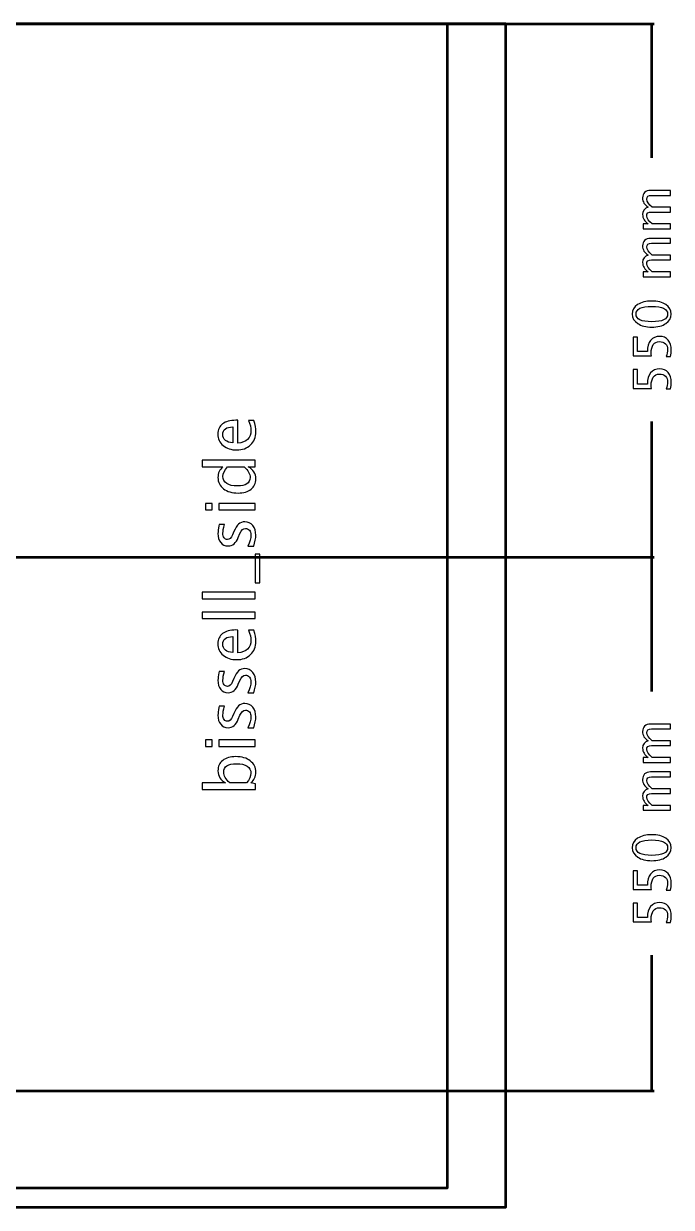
# Model space of a CAD drawing. Header units: centimetres. Extents: x -139 to 139, y -98 to 100.
# Drawn here: x 72.3 to 139.1, y -98.5 to 23.5 of the extents above; entities that cross this region are included whole.
import ezdxf

# ---------------------------------------------------------------- set-up
doc = ezdxf.new("R2010")
doc.units = ezdxf.units.CM
doc.header["$MEASUREMENT"] = 0
doc.layers.add('Layer 1', color=7, linetype='Continuous')

msp = doc.modelspace()

# ---------------------------------------------------------------- linework, layer by layer
at = {"layer": 'Layer 1', "lineweight": 53}
msp.add_lwpolyline([(-122, -98.5), (121.99998, -98.5), (121.99998, 23.49998), (-122, 23.49998), (-122, -98.5)], close=True, dxfattribs=at)
for points in [[(26.29106, 23.49998), (26.29106, 23.49998), (137.29105, 23.49998), (137.29105, 23.49998)], [(136.99999, 23.49998), (136.99999, 23.49998), (136.99999, 9.66445), (136.99999, 9.66445)], [(136.99999, -17.50398), (136.99999, -17.50398), (136.99999, -31.50002), (136.99999, -31.50002)], [(26.29106, -31.50002), (26.29106, -31.50002), (137.29105, -31.50002), (137.29105, -31.50002)], [(26.29106, -31.50002), (26.29106, -31.50002), (137.29105, -31.50002), (137.29105, -31.50002)], [(136.99999, -31.50002), (136.99999, -31.50002), (136.99999, -45.33555), (136.99999, -45.33555)], [(136.99999, -72.50398), (136.99999, -72.50398), (136.99999, -86.50002), (136.99999, -86.50002)], [(26.29106, -86.50002), (26.29106, -86.50002), (137.29105, -86.50002), (137.29105, -86.50002)]]:
    msp.add_open_spline(points, degree=3, dxfattribs=at)
at = {"layer": 'Layer 1', "color": 1, "lineweight": 53}
msp.add_open_spline([(71, -96.50002), (71, -96.50002), (71, 23.49998), (71, 23.49998), (71, 23.49998), (71, 23.49998), (116, 23.49998), (116, 23.49998), (116, 23.49998), (116, 23.49998), (116, -96.50002), (116, -96.50002), (116, -96.50002), (116, -96.50002), (71, -96.50002), (71, -96.50002)], degree=3, knots=[0, 0, 0, 0, 0.2, 0.2, 0.2, 0.2, 0.4, 0.4, 0.4, 0.4, 0.6, 0.6, 0.6, 0.6, 1, 1, 1, 1], dxfattribs=at)
at = {"layer": 'Layer 1'}
for points, knots in [([(138.96055, 2.36408), (138.96055, 2.36408), (136.15597, 2.36408), (136.15597, 2.36408), (136.15597, 2.36408), (136.15597, 2.36408), (136.15597, 2.87208), (136.15597, 2.87208), (136.15597, 2.87208), (136.15597, 2.87208), (136.68602, 2.87208), (136.68602, 2.87208), (136.68602, 2.87208), (136.29355, 3.1199), (136.09776, 3.4374), (136.09776, 3.82634), (136.09776, 3.82634), (136.09776, 4.20117), (136.29355, 4.45605), (136.68602, 4.59187), (136.68602, 4.59187), (136.29003, 4.83264), (136.09247, 5.14661), (136.09247, 5.53202), (136.09247, 5.53202), (136.09247, 5.77808), (136.16479, 5.96946), (136.31031, 6.10616), (136.31031, 6.10616), (136.45583, 6.24287), (136.65956, 6.31166), (136.9215, 6.31166), (136.9215, 6.31166), (136.9215, 6.31166), (138.96055, 6.31166), (138.96055, 6.31166), (138.96055, 6.31166), (138.96055, 6.31166), (138.96055, 5.80366), (138.96055, 5.80366), (138.96055, 5.80366), (138.96055, 5.80366), (137.00528, 5.80366), (137.00528, 5.80366), (137.00528, 5.80366), (136.68602, 5.80366), (136.52639, 5.67666), (136.52639, 5.42266), (136.52639, 5.42266), (136.52639, 5.15896), (136.71248, 4.88203), (137.08554, 4.59187), (137.08554, 4.59187), (137.08554, 4.59187), (138.96055, 4.59187), (138.96055, 4.59187), (138.96055, 4.59187), (138.96055, 4.59187), (138.96055, 4.08387), (138.96055, 4.08387), (138.96055, 4.08387), (138.96055, 4.08387), (137.00352, 4.08387), (137.00352, 4.08387), (137.00352, 4.08387), (136.68161, 4.08387), (136.52109, 3.95511), (136.52109, 3.6967), (136.52109, 3.6967), (136.52109, 3.44005), (136.70807, 3.16488), (137.08289, 2.87208), (137.08289, 2.87208), (137.08289, 2.87208), (138.96055, 2.87208), (138.96055, 2.87208), (138.96055, 2.87208), (138.96055, 2.87208), (138.96055, 2.36408), (138.96055, 2.36408)], [0, 0, 0, 0, 0.047619048, 0.047619048, 0.047619048, 0.047619048, 0.095238095, 0.095238095, 0.095238095, 0.095238095, 0.142857143, 0.142857143, 0.142857143, 0.142857143, 0.19047619, 0.19047619, 0.19047619, 0.19047619, 0.238095238, 0.238095238, 0.238095238, 0.238095238, 0.285714286, 0.285714286, 0.285714286, 0.285714286, 0.333333333, 0.333333333, 0.333333333, 0.333333333, 0.380952381, 0.380952381, 0.380952381, 0.380952381, 0.428571429, 0.428571429, 0.428571429, 0.428571429, 0.476190476, 0.476190476, 0.476190476, 0.476190476, 0.523809524, 0.523809524, 0.523809524, 0.523809524, 0.571428571, 0.571428571, 0.571428571, 0.571428571, 0.619047619, 0.619047619, 0.619047619, 0.619047619, 0.666666667, 0.666666667, 0.666666667, 0.666666667, 0.714285714, 0.714285714, 0.714285714, 0.714285714, 0.761904762, 0.761904762, 0.761904762, 0.761904762, 0.80952381, 0.80952381, 0.80952381, 0.80952381, 0.857142857, 0.857142857, 0.857142857, 0.857142857, 0.904761905, 0.904761905, 0.904761905, 0.904761905, 1, 1, 1, 1]), ([(138.96055, -2.57657), (138.96055, -2.57657), (136.15597, -2.57657), (136.15597, -2.57657), (136.15597, -2.57657), (136.15597, -2.57657), (136.15597, -2.06857), (136.15597, -2.06857), (136.15597, -2.06857), (136.15597, -2.06857), (136.68602, -2.06857), (136.68602, -2.06857), (136.68602, -2.06857), (136.29355, -1.82075), (136.09776, -1.50325), (136.09776, -1.11431), (136.09776, -1.11431), (136.09776, -0.73948), (136.29355, -0.4846), (136.68602, -0.34878), (136.68602, -0.34878), (136.29003, -0.10801), (136.09247, 0.20596), (136.09247, 0.59137), (136.09247, 0.59137), (136.09247, 0.83743), (136.16479, 1.02881), (136.31031, 1.16551), (136.31031, 1.16551), (136.45583, 1.30222), (136.65956, 1.37101), (136.9215, 1.37101), (136.9215, 1.37101), (136.9215, 1.37101), (138.96055, 1.37101), (138.96055, 1.37101), (138.96055, 1.37101), (138.96055, 1.37101), (138.96055, 0.86301), (138.96055, 0.86301), (138.96055, 0.86301), (138.96055, 0.86301), (137.00528, 0.86301), (137.00528, 0.86301), (137.00528, 0.86301), (136.68602, 0.86301), (136.52639, 0.73601), (136.52639, 0.48201), (136.52639, 0.48201), (136.52639, 0.21831), (136.71248, -0.05862), (137.08554, -0.34878), (137.08554, -0.34878), (137.08554, -0.34878), (138.96055, -0.34878), (138.96055, -0.34878), (138.96055, -0.34878), (138.96055, -0.34878), (138.96055, -0.85678), (138.96055, -0.85678), (138.96055, -0.85678), (138.96055, -0.85678), (137.00352, -0.85678), (137.00352, -0.85678), (137.00352, -0.85678), (136.68161, -0.85678), (136.52109, -0.98554), (136.52109, -1.24395), (136.52109, -1.24395), (136.52109, -1.5006), (136.70807, -1.77577), (137.08289, -2.06857), (137.08289, -2.06857), (137.08289, -2.06857), (138.96055, -2.06857), (138.96055, -2.06857), (138.96055, -2.06857), (138.96055, -2.06857), (138.96055, -2.57657), (138.96055, -2.57657)], [0, 0, 0, 0, 0.047619048, 0.047619048, 0.047619048, 0.047619048, 0.095238095, 0.095238095, 0.095238095, 0.095238095, 0.142857143, 0.142857143, 0.142857143, 0.142857143, 0.19047619, 0.19047619, 0.19047619, 0.19047619, 0.238095238, 0.238095238, 0.238095238, 0.238095238, 0.285714286, 0.285714286, 0.285714286, 0.285714286, 0.333333333, 0.333333333, 0.333333333, 0.333333333, 0.380952381, 0.380952381, 0.380952381, 0.380952381, 0.428571429, 0.428571429, 0.428571429, 0.428571429, 0.476190476, 0.476190476, 0.476190476, 0.476190476, 0.523809524, 0.523809524, 0.523809524, 0.523809524, 0.571428571, 0.571428571, 0.571428571, 0.571428571, 0.619047619, 0.619047619, 0.619047619, 0.619047619, 0.666666667, 0.666666667, 0.666666667, 0.666666667, 0.714285714, 0.714285714, 0.714285714, 0.714285714, 0.761904762, 0.761904762, 0.761904762, 0.761904762, 0.80952381, 0.80952381, 0.80952381, 0.80952381, 0.857142857, 0.857142857, 0.857142857, 0.857142857, 0.904761905, 0.904761905, 0.904761905, 0.904761905, 1, 1, 1, 1]), ([(139.0558, -6.43243), (139.0558, -6.83371), (138.87147, -7.15738), (138.5037, -7.40256), (138.5037, -7.40256), (138.13593, -7.64863), (137.65086, -7.77122), (137.04761, -7.77122), (137.04761, -7.77122), (136.44437, -7.77122), (135.9593, -7.64863), (135.59153, -7.40256), (135.59153, -7.40256), (135.22376, -7.15738), (135.03943, -6.83371), (135.03943, -6.43243), (135.03943, -6.43243), (135.03943, -6.02938), (135.22287, -5.7057), (135.58976, -5.46052), (135.58976, -5.46052), (135.95665, -5.21623), (136.4426, -5.09364), (137.04761, -5.09364), (137.04761, -5.09364), (137.65086, -5.09364), (138.13593, -5.21623), (138.5037, -5.46052), (138.5037, -5.46052), (138.87147, -5.7057), (139.0558, -6.02938), (139.0558, -6.43243)], [0, 0, 0, 0, 0.111111111, 0.111111111, 0.111111111, 0.111111111, 0.222222222, 0.222222222, 0.222222222, 0.222222222, 0.333333333, 0.333333333, 0.333333333, 0.333333333, 0.444444444, 0.444444444, 0.444444444, 0.444444444, 0.555555556, 0.555555556, 0.555555556, 0.555555556, 0.666666667, 0.666666667, 0.666666667, 0.666666667, 0.777777778, 0.777777778, 0.777777778, 0.777777778, 1, 1, 1, 1]), ([(138.6748, -6.43331), (138.6748, -5.90326), (138.13241, -5.63868), (137.04761, -5.63868), (137.04761, -5.63868), (135.96282, -5.63868), (135.42043, -5.90326), (135.42043, -6.43331), (135.42043, -6.43331), (135.42043, -6.96159), (135.96282, -7.22617), (137.04761, -7.22617), (137.04761, -7.22617), (138.13241, -7.22617), (138.6748, -6.96159), (138.6748, -6.43331)], [0, 0, 0, 0, 0.2, 0.2, 0.2, 0.2, 0.4, 0.4, 0.4, 0.4, 0.6, 0.6, 0.6, 0.6, 1, 1, 1, 1]), ([(138.97642, -10.8051), (138.97642, -10.8051), (138.52134, -10.8051), (138.52134, -10.8051), (138.52134, -10.8051), (138.62365, -10.55198), (138.6748, -10.31209), (138.6748, -10.08279), (138.6748, -10.08279), (138.6748, -9.83231), (138.60072, -9.63476), (138.45255, -9.491), (138.45255, -9.491), (138.30438, -9.34725), (138.10066, -9.27581), (137.84136, -9.27581), (137.84136, -9.27581), (137.56267, -9.27581), (137.34924, -9.37723), (137.20196, -9.58008), (137.20196, -9.58008), (137.05467, -9.78293), (136.98147, -10.07661), (136.98147, -10.46026), (136.98147, -10.46026), (136.98147, -10.54933), (136.98764, -10.6437), (136.99999, -10.7416), (136.99999, -10.7416), (136.99999, -10.7416), (135.13468, -10.7416), (135.13468, -10.7416), (135.13468, -10.7416), (135.13468, -10.7416), (135.13468, -8.80485), (135.13468, -8.80485), (135.13468, -8.80485), (135.13468, -8.80485), (135.57918, -8.80485), (135.57918, -8.80485), (135.57918, -8.80485), (135.57918, -8.80485), (135.57918, -10.2971), (135.57918, -10.2971), (135.57918, -10.2971), (135.57918, -10.2971), (136.58989, -10.2971), (136.58989, -10.2971), (136.58989, -10.2971), (136.58989, -9.80497), (136.70278, -9.42133), (136.92855, -9.14528), (136.92855, -9.14528), (137.15345, -8.86923), (137.46566, -8.73077), (137.86518, -8.73077), (137.86518, -8.73077), (138.23736, -8.73077), (138.5284, -8.856), (138.73918, -9.10647), (138.73918, -9.10647), (138.94997, -9.35695), (139.0558, -9.70267), (139.0558, -10.14364), (139.0558, -10.14364), (139.0558, -10.34031), (139.02934, -10.5608), (138.97642, -10.8051)], [0, 0, 0, 0, 0.055555556, 0.055555556, 0.055555556, 0.055555556, 0.111111111, 0.111111111, 0.111111111, 0.111111111, 0.166666667, 0.166666667, 0.166666667, 0.166666667, 0.222222222, 0.222222222, 0.222222222, 0.222222222, 0.277777778, 0.277777778, 0.277777778, 0.277777778, 0.333333333, 0.333333333, 0.333333333, 0.333333333, 0.388888889, 0.388888889, 0.388888889, 0.388888889, 0.444444444, 0.444444444, 0.444444444, 0.444444444, 0.5, 0.5, 0.5, 0.5, 0.555555556, 0.555555556, 0.555555556, 0.555555556, 0.611111111, 0.611111111, 0.611111111, 0.611111111, 0.666666667, 0.666666667, 0.666666667, 0.666666667, 0.722222222, 0.722222222, 0.722222222, 0.722222222, 0.777777778, 0.777777778, 0.777777778, 0.777777778, 0.833333333, 0.833333333, 0.833333333, 0.833333333, 0.888888889, 0.888888889, 0.888888889, 0.888888889, 1, 1, 1, 1]), ([(138.97642, -14.15119), (138.97642, -14.15119), (138.52134, -14.15119), (138.52134, -14.15119), (138.52134, -14.15119), (138.62365, -13.89807), (138.6748, -13.65818), (138.6748, -13.42888), (138.6748, -13.42888), (138.6748, -13.1784), (138.60072, -12.98085), (138.45255, -12.83709), (138.45255, -12.83709), (138.30438, -12.69334), (138.10066, -12.6219), (137.84136, -12.6219), (137.84136, -12.6219), (137.56267, -12.6219), (137.34924, -12.72332), (137.20196, -12.92617), (137.20196, -12.92617), (137.05467, -13.12902), (136.98147, -13.4227), (136.98147, -13.80635), (136.98147, -13.80635), (136.98147, -13.89542), (136.98764, -13.98979), (136.99999, -14.08769), (136.99999, -14.08769), (136.99999, -14.08769), (135.13468, -14.08769), (135.13468, -14.08769), (135.13468, -14.08769), (135.13468, -14.08769), (135.13468, -12.15094), (135.13468, -12.15094), (135.13468, -12.15094), (135.13468, -12.15094), (135.57918, -12.15094), (135.57918, -12.15094), (135.57918, -12.15094), (135.57918, -12.15094), (135.57918, -13.64319), (135.57918, -13.64319), (135.57918, -13.64319), (135.57918, -13.64319), (136.58989, -13.64319), (136.58989, -13.64319), (136.58989, -13.64319), (136.58989, -13.15106), (136.70278, -12.76742), (136.92855, -12.49137), (136.92855, -12.49137), (137.15345, -12.21532), (137.46566, -12.07686), (137.86518, -12.07686), (137.86518, -12.07686), (138.23736, -12.07686), (138.5284, -12.20209), (138.73918, -12.45256), (138.73918, -12.45256), (138.94997, -12.70304), (139.0558, -13.04876), (139.0558, -13.48973), (139.0558, -13.48973), (139.0558, -13.6864), (139.02934, -13.90689), (138.97642, -14.15119)], [0, 0, 0, 0, 0.055555556, 0.055555556, 0.055555556, 0.055555556, 0.111111111, 0.111111111, 0.111111111, 0.111111111, 0.166666667, 0.166666667, 0.166666667, 0.166666667, 0.222222222, 0.222222222, 0.222222222, 0.222222222, 0.277777778, 0.277777778, 0.277777778, 0.277777778, 0.333333333, 0.333333333, 0.333333333, 0.333333333, 0.388888889, 0.388888889, 0.388888889, 0.388888889, 0.444444444, 0.444444444, 0.444444444, 0.444444444, 0.5, 0.5, 0.5, 0.5, 0.555555556, 0.555555556, 0.555555556, 0.555555556, 0.611111111, 0.611111111, 0.611111111, 0.611111111, 0.666666667, 0.666666667, 0.666666667, 0.666666667, 0.722222222, 0.722222222, 0.722222222, 0.722222222, 0.777777778, 0.777777778, 0.777777778, 0.777777778, 0.833333333, 0.833333333, 0.833333333, 0.833333333, 0.888888889, 0.888888889, 0.888888889, 0.888888889, 1, 1, 1, 1]), ([(96.05764, -17.39649), (96.19404, -17.85158), (96.26225, -18.24081), (96.26225, -18.56536), (96.26225, -18.56536), (96.26225, -19.11923), (96.0788, -19.56961), (95.71309, -19.9165), (95.71309, -19.9165), (95.34738, -20.2634), (94.87348, -20.43744), (94.29022, -20.43744), (94.29022, -20.43744), (93.7246, -20.43744), (93.26011, -20.28457), (92.89674, -19.97765), (92.89674, -19.97765), (92.53456, -19.67074), (92.35347, -19.27798), (92.35347, -18.79937), (92.35347, -18.79937), (92.35347, -18.34664), (92.51457, -17.99622), (92.83677, -17.74927), (92.83677, -17.74927), (93.15898, -17.50233), (93.61524, -17.37885), (94.20673, -17.37885), (94.20673, -17.37885), (94.20673, -17.37885), (94.41369, -17.38238), (94.41369, -17.38238), (94.41369, -17.38238), (94.41369, -17.38238), (94.41369, -19.74599), (94.41369, -19.74599), (94.41369, -19.74599), (95.30739, -19.64722), (95.75425, -19.21095), (95.75425, -18.43836), (95.75425, -18.43836), (95.75425, -18.15497), (95.67428, -17.80807), (95.51436, -17.39649), (95.51436, -17.39649), (95.51436, -17.39649), (96.05764, -17.39649), (96.05764, -17.39649)], [0, 0, 0, 0, 0.076923077, 0.076923077, 0.076923077, 0.076923077, 0.153846154, 0.153846154, 0.153846154, 0.153846154, 0.230769231, 0.230769231, 0.230769231, 0.230769231, 0.307692308, 0.307692308, 0.307692308, 0.307692308, 0.384615385, 0.384615385, 0.384615385, 0.384615385, 0.461538462, 0.461538462, 0.461538462, 0.461538462, 0.538461538, 0.538461538, 0.538461538, 0.538461538, 0.615384615, 0.615384615, 0.615384615, 0.615384615, 0.692307692, 0.692307692, 0.692307692, 0.692307692, 0.769230769, 0.769230769, 0.769230769, 0.769230769, 0.846153846, 0.846153846, 0.846153846, 0.846153846, 1, 1, 1, 1]), ([(93.90569, -19.71072), (93.90569, -19.71072), (93.90569, -18.05972), (93.90569, -18.05972), (93.90569, -18.05972), (93.20954, -18.05972), (92.86147, -18.3196), (92.86147, -18.83818), (92.86147, -18.83818), (92.86147, -19.36029), (93.20954, -19.65074), (93.90569, -19.71072)], [0, 0, 0, 0, 0.25, 0.25, 0.25, 0.25, 0.5, 0.5, 0.5, 0.5, 1, 1, 1, 1]), ([(96.17758, -22.17546), (96.17758, -22.17546), (95.47555, -22.17546), (95.47555, -22.17546), (95.47555, -22.17546), (96.00002, -22.4518), (96.26225, -22.86808), (96.26225, -23.42429), (96.26225, -23.42429), (96.26225, -23.87585), (96.09879, -24.23098), (95.77071, -24.48968), (95.77071, -24.48968), (95.44263, -24.74839), (94.9946, -24.87774), (94.42663, -24.87774), (94.42663, -24.87774), (93.80574, -24.87774), (93.30597, -24.73075), (92.92732, -24.43794), (92.92732, -24.43794), (92.54985, -24.14396), (92.36052, -23.75826), (92.36052, -23.27966), (92.36052, -23.27966), (92.36052, -22.83633), (92.52986, -22.46709), (92.8697, -22.17546), (92.8697, -22.17546), (92.8697, -22.17546), (90.73774, -22.17546), (90.73774, -22.17546), (90.73774, -22.17546), (90.73774, -22.17546), (90.73774, -21.49813), (90.73774, -21.49813), (90.73774, -21.49813), (90.73774, -21.49813), (96.17758, -21.49813), (96.17758, -21.49813), (96.17758, -21.49813), (96.17758, -21.49813), (96.17758, -22.17546), (96.17758, -22.17546)], [0, 0, 0, 0, 0.083333333, 0.083333333, 0.083333333, 0.083333333, 0.166666667, 0.166666667, 0.166666667, 0.166666667, 0.25, 0.25, 0.25, 0.25, 0.333333333, 0.333333333, 0.333333333, 0.333333333, 0.416666667, 0.416666667, 0.416666667, 0.416666667, 0.5, 0.5, 0.5, 0.5, 0.583333333, 0.583333333, 0.583333333, 0.583333333, 0.666666667, 0.666666667, 0.666666667, 0.666666667, 0.75, 0.75, 0.75, 0.75, 0.833333333, 0.833333333, 0.833333333, 0.833333333, 1, 1, 1, 1]), ([(93.33301, -22.17546), (93.02374, -22.52706), (92.86852, -22.85985), (92.86852, -23.175), (92.86852, -23.175), (92.86852, -23.48544), (92.99787, -23.72533), (93.25775, -23.89584), (93.25775, -23.89584), (93.51646, -24.06635), (93.88335, -24.15102), (94.35842, -24.15102), (94.35842, -24.15102), (95.23213, -24.15102), (95.66958, -23.86174), (95.66958, -23.28201), (95.66958, -23.28201), (95.66958, -22.90571), (95.46379, -22.53647), (95.05339, -22.17546), (95.05339, -22.17546), (95.05339, -22.17546), (93.33301, -22.17546), (93.33301, -22.17546)], [0, 0, 0, 0, 0.142857143, 0.142857143, 0.142857143, 0.142857143, 0.285714286, 0.285714286, 0.285714286, 0.285714286, 0.428571429, 0.428571429, 0.428571429, 0.428571429, 0.571428571, 0.571428571, 0.571428571, 0.571428571, 0.714285714, 0.714285714, 0.714285714, 0.714285714, 1, 1, 1, 1]), ([(91.75374, -26.62047), (91.75374, -26.62047), (91.07641, -26.62047), (91.07641, -26.62047), (91.07641, -26.62047), (91.07641, -26.62047), (91.07641, -25.94313), (91.07641, -25.94313), (91.07641, -25.94313), (91.07641, -25.94313), (91.75374, -25.94313), (91.75374, -25.94313), (91.75374, -25.94313), (91.75374, -25.94313), (91.75374, -26.62047), (91.75374, -26.62047)], [0, 0, 0, 0, 0.2, 0.2, 0.2, 0.2, 0.4, 0.4, 0.4, 0.4, 0.6, 0.6, 0.6, 0.6, 1, 1, 1, 1]), ([(96.17758, -26.62047), (96.17758, -26.62047), (92.43813, -26.62047), (92.43813, -26.62047), (92.43813, -26.62047), (92.43813, -26.62047), (92.43813, -25.94313), (92.43813, -25.94313), (92.43813, -25.94313), (92.43813, -25.94313), (96.17758, -25.94313), (96.17758, -25.94313), (96.17758, -25.94313), (96.17758, -25.94313), (96.17758, -26.62047), (96.17758, -26.62047)], [0, 0, 0, 0, 0.2, 0.2, 0.2, 0.2, 0.4, 0.4, 0.4, 0.4, 0.6, 0.6, 0.6, 0.6, 1, 1, 1, 1]), ([(96.04352, -30.35168), (96.04352, -30.35168), (95.42264, -30.35168), (95.42264, -30.35168), (95.42264, -30.35168), (95.64371, -29.90836), (95.75425, -29.52383), (95.75425, -29.19575), (95.75425, -29.19575), (95.75425, -29.00054), (95.70133, -28.83826), (95.5955, -28.71009), (95.5955, -28.71009), (95.49084, -28.58191), (95.35914, -28.51724), (95.20038, -28.51724), (95.20038, -28.51724), (94.96873, -28.51724), (94.77705, -28.69715), (94.62536, -29.05699), (94.62536, -29.05699), (94.62536, -29.05699), (94.4572, -29.45327), (94.4572, -29.45327), (94.4572, -29.45327), (94.21496, -30.03771), (93.86453, -30.33052), (93.40945, -30.33052), (93.40945, -30.33052), (93.08372, -30.33052), (92.82736, -30.21527), (92.64039, -29.98479), (92.64039, -29.98479), (92.45342, -29.75431), (92.36052, -29.43799), (92.36052, -29.037), (92.36052, -29.037), (92.36052, -28.82886), (92.38874, -28.57015), (92.44636, -28.26324), (92.44636, -28.26324), (92.44636, -28.26324), (92.47341, -28.12212), (92.47341, -28.12212), (92.47341, -28.12212), (92.47341, -28.12212), (93.03786, -28.12212), (93.03786, -28.12212), (93.03786, -28.12212), (92.92497, -28.4996), (92.86852, -28.80063), (92.86852, -29.02524), (92.86852, -29.02524), (92.86852, -29.22279), (92.91203, -29.37919), (92.99787, -29.49796), (92.99787, -29.49796), (93.08372, -29.61555), (93.19896, -29.67435), (93.3436, -29.67435), (93.3436, -29.67435), (93.54703, -29.67435), (93.71989, -29.50972), (93.85983, -29.17928), (93.85983, -29.17928), (93.85983, -29.17928), (93.99741, -28.85355), (93.99741, -28.85355), (93.99741, -28.85355), (94.15263, -28.48431), (94.31726, -28.22325), (94.49013, -28.07038), (94.49013, -28.07038), (94.66299, -27.91634), (94.87936, -27.8399), (95.13806, -27.8399), (95.13806, -27.8399), (95.46614, -27.8399), (95.73543, -27.96925), (95.94592, -28.22913), (95.94592, -28.22913), (96.15641, -28.48784), (96.26225, -28.81945), (96.26225, -29.22279), (96.26225, -29.22279), (96.26225, -29.53324), (96.18934, -29.90836), (96.04352, -30.35168)], [0, 0, 0, 0, 0.043478261, 0.043478261, 0.043478261, 0.043478261, 0.086956522, 0.086956522, 0.086956522, 0.086956522, 0.130434783, 0.130434783, 0.130434783, 0.130434783, 0.173913043, 0.173913043, 0.173913043, 0.173913043, 0.217391304, 0.217391304, 0.217391304, 0.217391304, 0.260869565, 0.260869565, 0.260869565, 0.260869565, 0.304347826, 0.304347826, 0.304347826, 0.304347826, 0.347826087, 0.347826087, 0.347826087, 0.347826087, 0.391304348, 0.391304348, 0.391304348, 0.391304348, 0.434782609, 0.434782609, 0.434782609, 0.434782609, 0.47826087, 0.47826087, 0.47826087, 0.47826087, 0.52173913, 0.52173913, 0.52173913, 0.52173913, 0.565217391, 0.565217391, 0.565217391, 0.565217391, 0.608695652, 0.608695652, 0.608695652, 0.608695652, 0.652173913, 0.652173913, 0.652173913, 0.652173913, 0.695652174, 0.695652174, 0.695652174, 0.695652174, 0.739130435, 0.739130435, 0.739130435, 0.739130435, 0.782608696, 0.782608696, 0.782608696, 0.782608696, 0.826086957, 0.826086957, 0.826086957, 0.826086957, 0.869565217, 0.869565217, 0.869565217, 0.869565217, 0.913043478, 0.913043478, 0.913043478, 0.913043478, 1, 1, 1, 1]), ([(96.68558, -34.12641), (96.68558, -34.12641), (96.17758, -34.12641), (96.17758, -34.12641), (96.17758, -34.12641), (96.17758, -34.12641), (96.17758, -31.19129), (96.17758, -31.19129), (96.17758, -31.19129), (96.17758, -31.19129), (96.68558, -31.19129), (96.68558, -31.19129), (96.68558, -31.19129), (96.68558, -31.19129), (96.68558, -34.12641), (96.68558, -34.12641)], [0, 0, 0, 0, 0.2, 0.2, 0.2, 0.2, 0.4, 0.4, 0.4, 0.4, 0.6, 0.6, 0.6, 0.6, 1, 1, 1, 1]), ([(96.17758, -35.78447), (96.17758, -35.78447), (90.73774, -35.78447), (90.73774, -35.78447), (90.73774, -35.78447), (90.73774, -35.78447), (90.73774, -35.10713), (90.73774, -35.10713), (90.73774, -35.10713), (90.73774, -35.10713), (96.17758, -35.10713), (96.17758, -35.10713), (96.17758, -35.10713), (96.17758, -35.10713), (96.17758, -35.78447), (96.17758, -35.78447)], [0, 0, 0, 0, 0.2, 0.2, 0.2, 0.2, 0.4, 0.4, 0.4, 0.4, 0.6, 0.6, 0.6, 0.6, 1, 1, 1, 1]), ([(96.17758, -37.82353), (96.17758, -37.82353), (90.73774, -37.82353), (90.73774, -37.82353), (90.73774, -37.82353), (90.73774, -37.82353), (90.73774, -37.14619), (90.73774, -37.14619), (90.73774, -37.14619), (90.73774, -37.14619), (96.17758, -37.14619), (96.17758, -37.14619), (96.17758, -37.14619), (96.17758, -37.14619), (96.17758, -37.82353), (96.17758, -37.82353)], [0, 0, 0, 0, 0.2, 0.2, 0.2, 0.2, 0.4, 0.4, 0.4, 0.4, 0.6, 0.6, 0.6, 0.6, 1, 1, 1, 1]), ([(96.05764, -39.01003), (96.19404, -39.46512), (96.26225, -39.85435), (96.26225, -40.1789), (96.26225, -40.1789), (96.26225, -40.73277), (96.0788, -41.18315), (95.71309, -41.53004), (95.71309, -41.53004), (95.34738, -41.87694), (94.87348, -42.05098), (94.29022, -42.05098), (94.29022, -42.05098), (93.7246, -42.05098), (93.26011, -41.89811), (92.89674, -41.59119), (92.89674, -41.59119), (92.53456, -41.28428), (92.35347, -40.89152), (92.35347, -40.41291), (92.35347, -40.41291), (92.35347, -39.96018), (92.51457, -39.60976), (92.83677, -39.36281), (92.83677, -39.36281), (93.15898, -39.11587), (93.61524, -38.99239), (94.20673, -38.99239), (94.20673, -38.99239), (94.20673, -38.99239), (94.41369, -38.99592), (94.41369, -38.99592), (94.41369, -38.99592), (94.41369, -38.99592), (94.41369, -41.35953), (94.41369, -41.35953), (94.41369, -41.35953), (95.30739, -41.26076), (95.75425, -40.82449), (95.75425, -40.0519), (95.75425, -40.0519), (95.75425, -39.76851), (95.67428, -39.42161), (95.51436, -39.01003), (95.51436, -39.01003), (95.51436, -39.01003), (96.05764, -39.01003), (96.05764, -39.01003)], [0, 0, 0, 0, 0.076923077, 0.076923077, 0.076923077, 0.076923077, 0.153846154, 0.153846154, 0.153846154, 0.153846154, 0.230769231, 0.230769231, 0.230769231, 0.230769231, 0.307692308, 0.307692308, 0.307692308, 0.307692308, 0.384615385, 0.384615385, 0.384615385, 0.384615385, 0.461538462, 0.461538462, 0.461538462, 0.461538462, 0.538461538, 0.538461538, 0.538461538, 0.538461538, 0.615384615, 0.615384615, 0.615384615, 0.615384615, 0.692307692, 0.692307692, 0.692307692, 0.692307692, 0.769230769, 0.769230769, 0.769230769, 0.769230769, 0.846153846, 0.846153846, 0.846153846, 0.846153846, 1, 1, 1, 1]), ([(93.90569, -41.32426), (93.90569, -41.32426), (93.90569, -39.67326), (93.90569, -39.67326), (93.90569, -39.67326), (93.20954, -39.67326), (92.86147, -39.93314), (92.86147, -40.45172), (92.86147, -40.45172), (92.86147, -40.97383), (93.20954, -41.26428), (93.90569, -41.32426)], [0, 0, 0, 0, 0.25, 0.25, 0.25, 0.25, 0.5, 0.5, 0.5, 0.5, 1, 1, 1, 1]), ([(96.04352, -45.48586), (96.04352, -45.48586), (95.42264, -45.48586), (95.42264, -45.48586), (95.42264, -45.48586), (95.64371, -45.04254), (95.75425, -44.65801), (95.75425, -44.32993), (95.75425, -44.32993), (95.75425, -44.13472), (95.70133, -43.97244), (95.5955, -43.84427), (95.5955, -43.84427), (95.49084, -43.71609), (95.35914, -43.65142), (95.20038, -43.65142), (95.20038, -43.65142), (94.96873, -43.65142), (94.77705, -43.83133), (94.62536, -44.19117), (94.62536, -44.19117), (94.62536, -44.19117), (94.4572, -44.58745), (94.4572, -44.58745), (94.4572, -44.58745), (94.21496, -45.17189), (93.86453, -45.4647), (93.40945, -45.4647), (93.40945, -45.4647), (93.08372, -45.4647), (92.82736, -45.34945), (92.64039, -45.11897), (92.64039, -45.11897), (92.45342, -44.88849), (92.36052, -44.57217), (92.36052, -44.17118), (92.36052, -44.17118), (92.36052, -43.96304), (92.38874, -43.70433), (92.44636, -43.39742), (92.44636, -43.39742), (92.44636, -43.39742), (92.47341, -43.2563), (92.47341, -43.2563), (92.47341, -43.2563), (92.47341, -43.2563), (93.03786, -43.2563), (93.03786, -43.2563), (93.03786, -43.2563), (92.92497, -43.63378), (92.86852, -43.93481), (92.86852, -44.15942), (92.86852, -44.15942), (92.86852, -44.35697), (92.91203, -44.51337), (92.99787, -44.63214), (92.99787, -44.63214), (93.08372, -44.74973), (93.19896, -44.80853), (93.3436, -44.80853), (93.3436, -44.80853), (93.54703, -44.80853), (93.71989, -44.6439), (93.85983, -44.31346), (93.85983, -44.31346), (93.85983, -44.31346), (93.99741, -43.98773), (93.99741, -43.98773), (93.99741, -43.98773), (94.15263, -43.61849), (94.31726, -43.35743), (94.49013, -43.20456), (94.49013, -43.20456), (94.66299, -43.05052), (94.87936, -42.97408), (95.13806, -42.97408), (95.13806, -42.97408), (95.46614, -42.97408), (95.73543, -43.10343), (95.94592, -43.36331), (95.94592, -43.36331), (96.15641, -43.62202), (96.26225, -43.95363), (96.26225, -44.35697), (96.26225, -44.35697), (96.26225, -44.66742), (96.18934, -45.04254), (96.04352, -45.48586)], [0, 0, 0, 0, 0.043478261, 0.043478261, 0.043478261, 0.043478261, 0.086956522, 0.086956522, 0.086956522, 0.086956522, 0.130434783, 0.130434783, 0.130434783, 0.130434783, 0.173913043, 0.173913043, 0.173913043, 0.173913043, 0.217391304, 0.217391304, 0.217391304, 0.217391304, 0.260869565, 0.260869565, 0.260869565, 0.260869565, 0.304347826, 0.304347826, 0.304347826, 0.304347826, 0.347826087, 0.347826087, 0.347826087, 0.347826087, 0.391304348, 0.391304348, 0.391304348, 0.391304348, 0.434782609, 0.434782609, 0.434782609, 0.434782609, 0.47826087, 0.47826087, 0.47826087, 0.47826087, 0.52173913, 0.52173913, 0.52173913, 0.52173913, 0.565217391, 0.565217391, 0.565217391, 0.565217391, 0.608695652, 0.608695652, 0.608695652, 0.608695652, 0.652173913, 0.652173913, 0.652173913, 0.652173913, 0.695652174, 0.695652174, 0.695652174, 0.695652174, 0.739130435, 0.739130435, 0.739130435, 0.739130435, 0.782608696, 0.782608696, 0.782608696, 0.782608696, 0.826086957, 0.826086957, 0.826086957, 0.826086957, 0.869565217, 0.869565217, 0.869565217, 0.869565217, 0.913043478, 0.913043478, 0.913043478, 0.913043478, 1, 1, 1, 1]), ([(96.04352, -49.08302), (96.04352, -49.08302), (95.42264, -49.08302), (95.42264, -49.08302), (95.42264, -49.08302), (95.64371, -48.6397), (95.75425, -48.25517), (95.75425, -47.92709), (95.75425, -47.92709), (95.75425, -47.73188), (95.70133, -47.5696), (95.5955, -47.44143), (95.5955, -47.44143), (95.49084, -47.31325), (95.35914, -47.24858), (95.20038, -47.24858), (95.20038, -47.24858), (94.96873, -47.24858), (94.77705, -47.42849), (94.62536, -47.78833), (94.62536, -47.78833), (94.62536, -47.78833), (94.4572, -48.18461), (94.4572, -48.18461), (94.4572, -48.18461), (94.21496, -48.76905), (93.86453, -49.06186), (93.40945, -49.06186), (93.40945, -49.06186), (93.08372, -49.06186), (92.82736, -48.94661), (92.64039, -48.71613), (92.64039, -48.71613), (92.45342, -48.48565), (92.36052, -48.16933), (92.36052, -47.76834), (92.36052, -47.76834), (92.36052, -47.5602), (92.38874, -47.30149), (92.44636, -46.99458), (92.44636, -46.99458), (92.44636, -46.99458), (92.47341, -46.85346), (92.47341, -46.85346), (92.47341, -46.85346), (92.47341, -46.85346), (93.03786, -46.85346), (93.03786, -46.85346), (93.03786, -46.85346), (92.92497, -47.23094), (92.86852, -47.53197), (92.86852, -47.75658), (92.86852, -47.75658), (92.86852, -47.95413), (92.91203, -48.11053), (92.99787, -48.2293), (92.99787, -48.2293), (93.08372, -48.34689), (93.19896, -48.40569), (93.3436, -48.40569), (93.3436, -48.40569), (93.54703, -48.40569), (93.71989, -48.24106), (93.85983, -47.91062), (93.85983, -47.91062), (93.85983, -47.91062), (93.99741, -47.58489), (93.99741, -47.58489), (93.99741, -47.58489), (94.15263, -47.21565), (94.31726, -46.95459), (94.49013, -46.80172), (94.49013, -46.80172), (94.66299, -46.64768), (94.87936, -46.57124), (95.13806, -46.57124), (95.13806, -46.57124), (95.46614, -46.57124), (95.73543, -46.70059), (95.94592, -46.96047), (95.94592, -46.96047), (96.15641, -47.21918), (96.26225, -47.55079), (96.26225, -47.95413), (96.26225, -47.95413), (96.26225, -48.26458), (96.18934, -48.6397), (96.04352, -49.08302)], [0, 0, 0, 0, 0.043478261, 0.043478261, 0.043478261, 0.043478261, 0.086956522, 0.086956522, 0.086956522, 0.086956522, 0.130434783, 0.130434783, 0.130434783, 0.130434783, 0.173913043, 0.173913043, 0.173913043, 0.173913043, 0.217391304, 0.217391304, 0.217391304, 0.217391304, 0.260869565, 0.260869565, 0.260869565, 0.260869565, 0.304347826, 0.304347826, 0.304347826, 0.304347826, 0.347826087, 0.347826087, 0.347826087, 0.347826087, 0.391304348, 0.391304348, 0.391304348, 0.391304348, 0.434782609, 0.434782609, 0.434782609, 0.434782609, 0.47826087, 0.47826087, 0.47826087, 0.47826087, 0.52173913, 0.52173913, 0.52173913, 0.52173913, 0.565217391, 0.565217391, 0.565217391, 0.565217391, 0.608695652, 0.608695652, 0.608695652, 0.608695652, 0.652173913, 0.652173913, 0.652173913, 0.652173913, 0.695652174, 0.695652174, 0.695652174, 0.695652174, 0.739130435, 0.739130435, 0.739130435, 0.739130435, 0.782608696, 0.782608696, 0.782608696, 0.782608696, 0.826086957, 0.826086957, 0.826086957, 0.826086957, 0.869565217, 0.869565217, 0.869565217, 0.869565217, 0.913043478, 0.913043478, 0.913043478, 0.913043478, 1, 1, 1, 1]), ([(138.96055, -52.63592), (138.96055, -52.63592), (136.15597, -52.63592), (136.15597, -52.63592), (136.15597, -52.63592), (136.15597, -52.63592), (136.15597, -52.12792), (136.15597, -52.12792), (136.15597, -52.12792), (136.15597, -52.12792), (136.68602, -52.12792), (136.68602, -52.12792), (136.68602, -52.12792), (136.29355, -51.8801), (136.09776, -51.5626), (136.09776, -51.17366), (136.09776, -51.17366), (136.09776, -50.79883), (136.29355, -50.54395), (136.68602, -50.40813), (136.68602, -50.40813), (136.29003, -50.16736), (136.09247, -49.85339), (136.09247, -49.46798), (136.09247, -49.46798), (136.09247, -49.22192), (136.16479, -49.03054), (136.31031, -48.89384), (136.31031, -48.89384), (136.45583, -48.75713), (136.65956, -48.68834), (136.9215, -48.68834), (136.9215, -48.68834), (136.9215, -48.68834), (138.96055, -48.68834), (138.96055, -48.68834), (138.96055, -48.68834), (138.96055, -48.68834), (138.96055, -49.19634), (138.96055, -49.19634), (138.96055, -49.19634), (138.96055, -49.19634), (137.00528, -49.19634), (137.00528, -49.19634), (137.00528, -49.19634), (136.68602, -49.19634), (136.52639, -49.32334), (136.52639, -49.57734), (136.52639, -49.57734), (136.52639, -49.84104), (136.71248, -50.11797), (137.08554, -50.40813), (137.08554, -50.40813), (137.08554, -50.40813), (138.96055, -50.40813), (138.96055, -50.40813), (138.96055, -50.40813), (138.96055, -50.40813), (138.96055, -50.91613), (138.96055, -50.91613), (138.96055, -50.91613), (138.96055, -50.91613), (137.00352, -50.91613), (137.00352, -50.91613), (137.00352, -50.91613), (136.68161, -50.91613), (136.52109, -51.04489), (136.52109, -51.3033), (136.52109, -51.3033), (136.52109, -51.55995), (136.70807, -51.83512), (137.08289, -52.12792), (137.08289, -52.12792), (137.08289, -52.12792), (138.96055, -52.12792), (138.96055, -52.12792), (138.96055, -52.12792), (138.96055, -52.12792), (138.96055, -52.63592), (138.96055, -52.63592)], [0, 0, 0, 0, 0.047619048, 0.047619048, 0.047619048, 0.047619048, 0.095238095, 0.095238095, 0.095238095, 0.095238095, 0.142857143, 0.142857143, 0.142857143, 0.142857143, 0.19047619, 0.19047619, 0.19047619, 0.19047619, 0.238095238, 0.238095238, 0.238095238, 0.238095238, 0.285714286, 0.285714286, 0.285714286, 0.285714286, 0.333333333, 0.333333333, 0.333333333, 0.333333333, 0.380952381, 0.380952381, 0.380952381, 0.380952381, 0.428571429, 0.428571429, 0.428571429, 0.428571429, 0.476190476, 0.476190476, 0.476190476, 0.476190476, 0.523809524, 0.523809524, 0.523809524, 0.523809524, 0.571428571, 0.571428571, 0.571428571, 0.571428571, 0.619047619, 0.619047619, 0.619047619, 0.619047619, 0.666666667, 0.666666667, 0.666666667, 0.666666667, 0.714285714, 0.714285714, 0.714285714, 0.714285714, 0.761904762, 0.761904762, 0.761904762, 0.761904762, 0.80952381, 0.80952381, 0.80952381, 0.80952381, 0.857142857, 0.857142857, 0.857142857, 0.857142857, 0.904761905, 0.904761905, 0.904761905, 0.904761905, 1, 1, 1, 1]), ([(91.75374, -50.98803), (91.75374, -50.98803), (91.07641, -50.98803), (91.07641, -50.98803), (91.07641, -50.98803), (91.07641, -50.98803), (91.07641, -50.31069), (91.07641, -50.31069), (91.07641, -50.31069), (91.07641, -50.31069), (91.75374, -50.31069), (91.75374, -50.31069), (91.75374, -50.31069), (91.75374, -50.31069), (91.75374, -50.98803), (91.75374, -50.98803)], [0, 0, 0, 0, 0.2, 0.2, 0.2, 0.2, 0.4, 0.4, 0.4, 0.4, 0.6, 0.6, 0.6, 0.6, 1, 1, 1, 1]), ([(96.17758, -50.98803), (96.17758, -50.98803), (92.43813, -50.98803), (92.43813, -50.98803), (92.43813, -50.98803), (92.43813, -50.98803), (92.43813, -50.31069), (92.43813, -50.31069), (92.43813, -50.31069), (92.43813, -50.31069), (96.17758, -50.31069), (96.17758, -50.31069), (96.17758, -50.31069), (96.17758, -50.31069), (96.17758, -50.98803), (96.17758, -50.98803)], [0, 0, 0, 0, 0.2, 0.2, 0.2, 0.2, 0.4, 0.4, 0.4, 0.4, 0.6, 0.6, 0.6, 0.6, 1, 1, 1, 1]), ([(96.21991, -55.42833), (96.21991, -55.42833), (90.73774, -55.42833), (90.73774, -55.42833), (90.73774, -55.42833), (90.73774, -55.42833), (90.73774, -54.75099), (90.73774, -54.75099), (90.73774, -54.75099), (90.73774, -54.75099), (93.14487, -54.75099), (93.14487, -54.75099), (93.14487, -54.75099), (92.62158, -54.47347), (92.36052, -54.05602), (92.36052, -53.49981), (92.36052, -53.49981), (92.36052, -53.04943), (92.52398, -52.69547), (92.85206, -52.43677), (92.85206, -52.43677), (93.18014, -52.17806), (93.62817, -52.04871), (94.19614, -52.04871), (94.19614, -52.04871), (94.81468, -52.04871), (95.31445, -52.1957), (95.6931, -52.48851), (95.6931, -52.48851), (96.07292, -52.78132), (96.26225, -53.16702), (96.26225, -53.64445), (96.26225, -53.64445), (96.26225, -54.08777), (96.09291, -54.45701), (95.75307, -54.75099), (95.75307, -54.75099), (95.75307, -54.75099), (96.21991, -54.83331), (96.21991, -54.83331), (96.21991, -54.83331), (96.21991, -54.83331), (96.21991, -55.42833), (96.21991, -55.42833)], [0, 0, 0, 0, 0.083333333, 0.083333333, 0.083333333, 0.083333333, 0.166666667, 0.166666667, 0.166666667, 0.166666667, 0.25, 0.25, 0.25, 0.25, 0.333333333, 0.333333333, 0.333333333, 0.333333333, 0.416666667, 0.416666667, 0.416666667, 0.416666667, 0.5, 0.5, 0.5, 0.5, 0.583333333, 0.583333333, 0.583333333, 0.583333333, 0.666666667, 0.666666667, 0.666666667, 0.666666667, 0.75, 0.75, 0.75, 0.75, 0.833333333, 0.833333333, 0.833333333, 0.833333333, 1, 1, 1, 1]), ([(95.28623, -54.75099), (95.59902, -54.40174), (95.75425, -54.06895), (95.75425, -53.75263), (95.75425, -53.75263), (95.75425, -53.44101), (95.62372, -53.19995), (95.36384, -53.03061), (95.36384, -53.03061), (95.10396, -52.8601), (94.73825, -52.77544), (94.26552, -52.77544), (94.26552, -52.77544), (93.39063, -52.77544), (92.95319, -53.06471), (92.95319, -53.64327), (92.95319, -53.64327), (92.95319, -54.02192), (93.1578, -54.39116), (93.5682, -54.75099), (93.5682, -54.75099), (93.5682, -54.75099), (95.28623, -54.75099), (95.28623, -54.75099)], [0, 0, 0, 0, 0.142857143, 0.142857143, 0.142857143, 0.142857143, 0.285714286, 0.285714286, 0.285714286, 0.285714286, 0.428571429, 0.428571429, 0.428571429, 0.428571429, 0.571428571, 0.571428571, 0.571428571, 0.571428571, 0.714285714, 0.714285714, 0.714285714, 0.714285714, 1, 1, 1, 1]), ([(138.96055, -57.57657), (138.96055, -57.57657), (136.15597, -57.57657), (136.15597, -57.57657), (136.15597, -57.57657), (136.15597, -57.57657), (136.15597, -57.06857), (136.15597, -57.06857), (136.15597, -57.06857), (136.15597, -57.06857), (136.68602, -57.06857), (136.68602, -57.06857), (136.68602, -57.06857), (136.29355, -56.82075), (136.09776, -56.50325), (136.09776, -56.11431), (136.09776, -56.11431), (136.09776, -55.73948), (136.29355, -55.4846), (136.68602, -55.34878), (136.68602, -55.34878), (136.29003, -55.10801), (136.09247, -54.79404), (136.09247, -54.40863), (136.09247, -54.40863), (136.09247, -54.16257), (136.16479, -53.97119), (136.31031, -53.83449), (136.31031, -53.83449), (136.45583, -53.69778), (136.65956, -53.62899), (136.9215, -53.62899), (136.9215, -53.62899), (136.9215, -53.62899), (138.96055, -53.62899), (138.96055, -53.62899), (138.96055, -53.62899), (138.96055, -53.62899), (138.96055, -54.13699), (138.96055, -54.13699), (138.96055, -54.13699), (138.96055, -54.13699), (137.00528, -54.13699), (137.00528, -54.13699), (137.00528, -54.13699), (136.68602, -54.13699), (136.52639, -54.26399), (136.52639, -54.51799), (136.52639, -54.51799), (136.52639, -54.78169), (136.71248, -55.05862), (137.08554, -55.34878), (137.08554, -55.34878), (137.08554, -55.34878), (138.96055, -55.34878), (138.96055, -55.34878), (138.96055, -55.34878), (138.96055, -55.34878), (138.96055, -55.85678), (138.96055, -55.85678), (138.96055, -55.85678), (138.96055, -55.85678), (137.00352, -55.85678), (137.00352, -55.85678), (137.00352, -55.85678), (136.68161, -55.85678), (136.52109, -55.98554), (136.52109, -56.24395), (136.52109, -56.24395), (136.52109, -56.5006), (136.70807, -56.77577), (137.08289, -57.06857), (137.08289, -57.06857), (137.08289, -57.06857), (138.96055, -57.06857), (138.96055, -57.06857), (138.96055, -57.06857), (138.96055, -57.06857), (138.96055, -57.57657), (138.96055, -57.57657)], [0, 0, 0, 0, 0.047619048, 0.047619048, 0.047619048, 0.047619048, 0.095238095, 0.095238095, 0.095238095, 0.095238095, 0.142857143, 0.142857143, 0.142857143, 0.142857143, 0.19047619, 0.19047619, 0.19047619, 0.19047619, 0.238095238, 0.238095238, 0.238095238, 0.238095238, 0.285714286, 0.285714286, 0.285714286, 0.285714286, 0.333333333, 0.333333333, 0.333333333, 0.333333333, 0.380952381, 0.380952381, 0.380952381, 0.380952381, 0.428571429, 0.428571429, 0.428571429, 0.428571429, 0.476190476, 0.476190476, 0.476190476, 0.476190476, 0.523809524, 0.523809524, 0.523809524, 0.523809524, 0.571428571, 0.571428571, 0.571428571, 0.571428571, 0.619047619, 0.619047619, 0.619047619, 0.619047619, 0.666666667, 0.666666667, 0.666666667, 0.666666667, 0.714285714, 0.714285714, 0.714285714, 0.714285714, 0.761904762, 0.761904762, 0.761904762, 0.761904762, 0.80952381, 0.80952381, 0.80952381, 0.80952381, 0.857142857, 0.857142857, 0.857142857, 0.857142857, 0.904761905, 0.904761905, 0.904761905, 0.904761905, 1, 1, 1, 1]), ([(139.0558, -61.43243), (139.0558, -61.83371), (138.87147, -62.15738), (138.5037, -62.40256), (138.5037, -62.40256), (138.13593, -62.64863), (137.65086, -62.77122), (137.04761, -62.77122), (137.04761, -62.77122), (136.44437, -62.77122), (135.9593, -62.64863), (135.59153, -62.40256), (135.59153, -62.40256), (135.22376, -62.15738), (135.03943, -61.83371), (135.03943, -61.43243), (135.03943, -61.43243), (135.03943, -61.02938), (135.22287, -60.7057), (135.58976, -60.46052), (135.58976, -60.46052), (135.95665, -60.21623), (136.4426, -60.09364), (137.04761, -60.09364), (137.04761, -60.09364), (137.65086, -60.09364), (138.13593, -60.21623), (138.5037, -60.46052), (138.5037, -60.46052), (138.87147, -60.7057), (139.0558, -61.02938), (139.0558, -61.43243)], [0, 0, 0, 0, 0.111111111, 0.111111111, 0.111111111, 0.111111111, 0.222222222, 0.222222222, 0.222222222, 0.222222222, 0.333333333, 0.333333333, 0.333333333, 0.333333333, 0.444444444, 0.444444444, 0.444444444, 0.444444444, 0.555555556, 0.555555556, 0.555555556, 0.555555556, 0.666666667, 0.666666667, 0.666666667, 0.666666667, 0.777777778, 0.777777778, 0.777777778, 0.777777778, 1, 1, 1, 1]), ([(138.6748, -61.43331), (138.6748, -60.90326), (138.13241, -60.63868), (137.04761, -60.63868), (137.04761, -60.63868), (135.96282, -60.63868), (135.42043, -60.90326), (135.42043, -61.43331), (135.42043, -61.43331), (135.42043, -61.96159), (135.96282, -62.22617), (137.04761, -62.22617), (137.04761, -62.22617), (138.13241, -62.22617), (138.6748, -61.96159), (138.6748, -61.43331)], [0, 0, 0, 0, 0.2, 0.2, 0.2, 0.2, 0.4, 0.4, 0.4, 0.4, 0.6, 0.6, 0.6, 0.6, 1, 1, 1, 1]), ([(138.97642, -65.8051), (138.97642, -65.8051), (138.52134, -65.8051), (138.52134, -65.8051), (138.52134, -65.8051), (138.62365, -65.55198), (138.6748, -65.31209), (138.6748, -65.08279), (138.6748, -65.08279), (138.6748, -64.83231), (138.60072, -64.63476), (138.45255, -64.491), (138.45255, -64.491), (138.30438, -64.34725), (138.10066, -64.27581), (137.84136, -64.27581), (137.84136, -64.27581), (137.56267, -64.27581), (137.34924, -64.37723), (137.20196, -64.58008), (137.20196, -64.58008), (137.05467, -64.78293), (136.98147, -65.07661), (136.98147, -65.46026), (136.98147, -65.46026), (136.98147, -65.54933), (136.98764, -65.6437), (136.99999, -65.7416), (136.99999, -65.7416), (136.99999, -65.7416), (135.13468, -65.7416), (135.13468, -65.7416), (135.13468, -65.7416), (135.13468, -65.7416), (135.13468, -63.80485), (135.13468, -63.80485), (135.13468, -63.80485), (135.13468, -63.80485), (135.57918, -63.80485), (135.57918, -63.80485), (135.57918, -63.80485), (135.57918, -63.80485), (135.57918, -65.2971), (135.57918, -65.2971), (135.57918, -65.2971), (135.57918, -65.2971), (136.58989, -65.2971), (136.58989, -65.2971), (136.58989, -65.2971), (136.58989, -64.80497), (136.70278, -64.42133), (136.92855, -64.14528), (136.92855, -64.14528), (137.15345, -63.86923), (137.46566, -63.73077), (137.86518, -63.73077), (137.86518, -63.73077), (138.23736, -63.73077), (138.5284, -63.856), (138.73918, -64.10647), (138.73918, -64.10647), (138.94997, -64.35695), (139.0558, -64.70267), (139.0558, -65.14364), (139.0558, -65.14364), (139.0558, -65.34031), (139.02934, -65.5608), (138.97642, -65.8051)], [0, 0, 0, 0, 0.055555556, 0.055555556, 0.055555556, 0.055555556, 0.111111111, 0.111111111, 0.111111111, 0.111111111, 0.166666667, 0.166666667, 0.166666667, 0.166666667, 0.222222222, 0.222222222, 0.222222222, 0.222222222, 0.277777778, 0.277777778, 0.277777778, 0.277777778, 0.333333333, 0.333333333, 0.333333333, 0.333333333, 0.388888889, 0.388888889, 0.388888889, 0.388888889, 0.444444444, 0.444444444, 0.444444444, 0.444444444, 0.5, 0.5, 0.5, 0.5, 0.555555556, 0.555555556, 0.555555556, 0.555555556, 0.611111111, 0.611111111, 0.611111111, 0.611111111, 0.666666667, 0.666666667, 0.666666667, 0.666666667, 0.722222222, 0.722222222, 0.722222222, 0.722222222, 0.777777778, 0.777777778, 0.777777778, 0.777777778, 0.833333333, 0.833333333, 0.833333333, 0.833333333, 0.888888889, 0.888888889, 0.888888889, 0.888888889, 1, 1, 1, 1]), ([(138.97642, -69.15119), (138.97642, -69.15119), (138.52134, -69.15119), (138.52134, -69.15119), (138.52134, -69.15119), (138.62365, -68.89807), (138.6748, -68.65818), (138.6748, -68.42888), (138.6748, -68.42888), (138.6748, -68.1784), (138.60072, -67.98085), (138.45255, -67.83709), (138.45255, -67.83709), (138.30438, -67.69334), (138.10066, -67.6219), (137.84136, -67.6219), (137.84136, -67.6219), (137.56267, -67.6219), (137.34924, -67.72332), (137.20196, -67.92617), (137.20196, -67.92617), (137.05467, -68.12902), (136.98147, -68.4227), (136.98147, -68.80635), (136.98147, -68.80635), (136.98147, -68.89542), (136.98764, -68.98979), (136.99999, -69.08769), (136.99999, -69.08769), (136.99999, -69.08769), (135.13468, -69.08769), (135.13468, -69.08769), (135.13468, -69.08769), (135.13468, -69.08769), (135.13468, -67.15094), (135.13468, -67.15094), (135.13468, -67.15094), (135.13468, -67.15094), (135.57918, -67.15094), (135.57918, -67.15094), (135.57918, -67.15094), (135.57918, -67.15094), (135.57918, -68.64319), (135.57918, -68.64319), (135.57918, -68.64319), (135.57918, -68.64319), (136.58989, -68.64319), (136.58989, -68.64319), (136.58989, -68.64319), (136.58989, -68.15106), (136.70278, -67.76742), (136.92855, -67.49137), (136.92855, -67.49137), (137.15345, -67.21532), (137.46566, -67.07686), (137.86518, -67.07686), (137.86518, -67.07686), (138.23736, -67.07686), (138.5284, -67.20209), (138.73918, -67.45256), (138.73918, -67.45256), (138.94997, -67.70304), (139.0558, -68.04876), (139.0558, -68.48973), (139.0558, -68.48973), (139.0558, -68.6864), (139.02934, -68.90689), (138.97642, -69.15119)], [0, 0, 0, 0, 0.055555556, 0.055555556, 0.055555556, 0.055555556, 0.111111111, 0.111111111, 0.111111111, 0.111111111, 0.166666667, 0.166666667, 0.166666667, 0.166666667, 0.222222222, 0.222222222, 0.222222222, 0.222222222, 0.277777778, 0.277777778, 0.277777778, 0.277777778, 0.333333333, 0.333333333, 0.333333333, 0.333333333, 0.388888889, 0.388888889, 0.388888889, 0.388888889, 0.444444444, 0.444444444, 0.444444444, 0.444444444, 0.5, 0.5, 0.5, 0.5, 0.555555556, 0.555555556, 0.555555556, 0.555555556, 0.611111111, 0.611111111, 0.611111111, 0.611111111, 0.666666667, 0.666666667, 0.666666667, 0.666666667, 0.722222222, 0.722222222, 0.722222222, 0.722222222, 0.777777778, 0.777777778, 0.777777778, 0.777777778, 0.833333333, 0.833333333, 0.833333333, 0.833333333, 0.888888889, 0.888888889, 0.888888889, 0.888888889, 1, 1, 1, 1])]:
    msp.add_open_spline(points, degree=3, knots=knots, dxfattribs=at)

doc.saveas('drawing.dxf')
